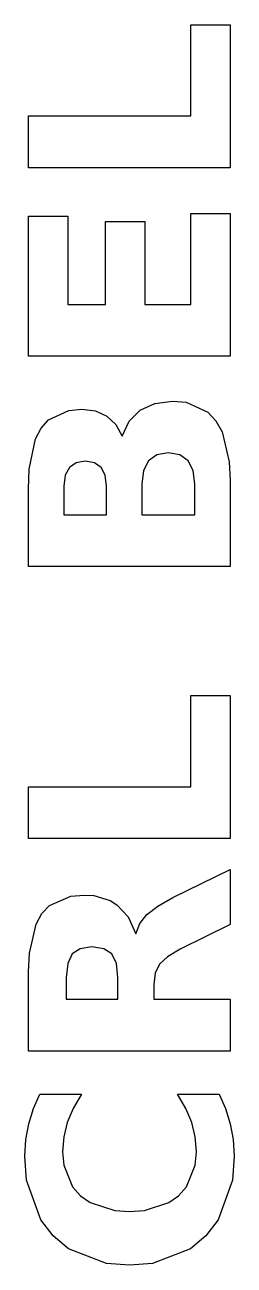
# Model space of a CAD drawing. Header units: millimetres. Extents: x -9 to 9, y -55 to 55.
import ezdxf

# ---------------------------------------------------------------- set-up
doc = ezdxf.new("R2010")
doc.units = ezdxf.units.MM

msp = doc.modelspace()

# ---------------------------------------------------------------- linework, layer by layer
for points in [[(-9, 42.695), (-9, 47.3358), (5.4934, 47.3358), (5.4934, 55.4833), (9, 55.4833), (9, 42.695)], [(-9, 25.8292), (-9, 38.3513), (-5.4895, 38.3513), (-5.4895, 30.47), (-2.141, 30.47), (-2.141, 37.8845), (1.3695, 37.8845), (1.3695, 30.47), (5.4934, 30.47), (5.4934, 38.6174), (9, 38.6174), (9, 25.8292)], [(-0.0135, 20.0166), (0.9721, 21.0032), (2.2731, 21.6195), (3.8384, 21.8249), (5.0577, 21.715), (7, 20.8354), (7.7231, 20.0658), (8.2817, 19.0715), (8.9202, 16.3942), (9, 14.7113), (9, 7.0114), (-9, 7.0114), (-9, 13.9784), (-8.9291, 15.724), (-8.362, 18.4398), (-7.8658, 19.41), (-7.2136, 20.1458), (-5.3986, 20.9868), (-4.2357, 21.0919), (-3.0215, 20.9376), (-2.0021, 20.4747), (-1.1988, 19.7225), (-0.6327, 18.6925)], [(5.8405, 14.3757), (5.693, 15.5995), (5.2503, 16.4781), (4.5096, 17.0076), (3.4681, 17.1841), (2.4429, 17.0095), (1.7128, 16.4859), (1.273, 15.6092), (1.1264, 14.3757), (1.1264, 11.6522), (5.8405, 11.6522)], [(-2.0291, 14.2175), (-2.1497, 15.1829), (-2.5114, 15.8802), (-3.1083, 16.3055), (-3.9348, 16.4473), (-4.7536, 16.3055), (-5.3506, 15.8802), (-5.7181, 15.1829), (-5.8405, 14.2175), (-5.8405, 11.6522), (-2.0291, 11.6522)], [(5.4934, -12.6745), (5.4934, -4.527), (9, -4.527), (9, -17.3153), (-9, -17.3153), (-9, -12.6745)], [(-9, -36.326), (-9, -29.2394), (-8.9253, -27.5799), (-8.3273, -24.974), (-7.8041, -24.0276), (-7.1213, -23.3019), (-5.2349, -22.4725), (-4.0313, -22.3688), (-3.1799, -22.4228), (-1.716, -22.8549), (-1.1033, -23.233), (-0.108, -24.3122), (0.5864, -25.8292), (0.9403, -24.9265), (1.5701, -24.1241), (2.5316, -23.3641), (3.8886, -22.5964), (9, -20.0774), (9, -25.0191), (4.5289, -27.2141), (3.3928, -27.8824), (2.685, -28.5604), (2.3117, -29.3532), (2.1873, -30.3736), (2.1873, -31.6852), (9, -31.6852), (9, -36.326)], [(-2.277, -27.1678), (-3.3446, -27.0096), (-4.3997, -27.1678), (-5.1037, -27.6423), (-5.503, -28.4814), (-5.6361, -29.7332), (-5.6361, -31.6852), (-1.0184, -31.6852), (-1.0184, -29.7332), (-1.1535, -28.4814), (-1.5585, -27.6423)], [(9.2662, -44.2535), (9.3511, -45.731), (9.1938, -47.8631), (7.9362, -51.4257), (6.8358, -52.8562), (5.4666, -54.0055), (2.0583, -55.3191), (0.0193, -55.4833), (-2.0263, -55.3191), (-5.4403, -54.0055), (-6.8088, -52.8562), (-7.9092, -51.4257), (-9.1668, -47.8631), (-9.324, -45.731), (-9.2392, -44.2535), (-8.9846, -42.8378), (-8.567, -41.4789), (-7.9854, -40.1721), (-4.2628, -40.1721), (-5.0246, -41.4548), (-5.5512, -42.7182), (-5.8579, -44.0047), (-5.9601, -45.3568), (-5.8606, -46.5327), (-5.0639, -48.4866), (-4.3669, -49.2647), (-3.4968, -49.8858), (-1.3037, -50.5956), (0.0193, -50.6843), (1.3374, -50.5956), (3.5267, -49.8858), (4.3978, -49.2647), (5.0931, -48.4866), (5.8878, -46.5327), (5.9871, -45.3568), (5.8849, -44.0047), (5.5782, -42.7182), (5.0488, -41.4548), (4.2859, -40.1721), (8.0124, -40.1721), (8.594, -41.4789), (9.0116, -42.8378)]]:
    msp.add_lwpolyline(points, close=True)

doc.saveas('drawing.dxf')
